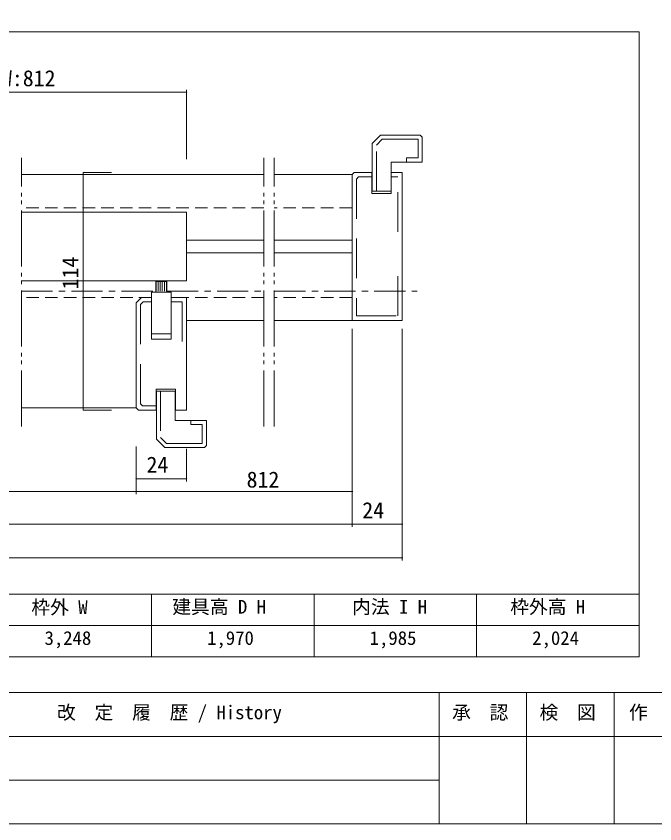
# Model space of a CAD drawing. Units: millimetres on the paper, enlarged 10 times, with parts at other scales. Extents: x -2000 to 2000, y -1385 to 1385.
# Drawn here: x -616 to 405, y -1385 to -92 of the extents above; entities that cross this region are included whole.
import ezdxf
from ezdxf.enums import TextEntityAlignment as Align

# ---------------------------------------------------------------- set-up
doc = ezdxf.new("R2010")
doc.units = ezdxf.units.MM
doc.header["$LTSCALE"] = 10
for name, pattern in [('CHAIN1', [8, 5, -1, 1, -1]), ('DOUBLE_CHAIN2', [12.8, 9, -1, 0.6, -0.6, 0.6, -1]), ('USER2', [9.525, 6.35, -3.175]), ('USER9', [3, 2, -1])]:
    doc.linetypes.add(name, pattern=pattern)
doc.layers.add('1-1_0', color=7, linetype='Continuous', lineweight=20)
doc.layers.add('2-0_18', color=7, linetype='Continuous', lineweight=18)
doc.styles.add('ＭＳ ゴシック', font='')
doc.styles.get('ＭＳ ゴシック').set_extended_font_data('MS Gothic')

msp = doc.modelspace()

# ---------------------------------------------------------------- linework, layer by layer
at = {"layer": '1-1_0'}
for p, q in [((380, -117.5), (-1950, -117.5)), ((380, -117.5), (-1950, -117.5)), ((380, -1017.5), (380, -117.5)), ((380, -1017.5), (-1950, -1017.5)), ((380, -1017.5), (-1950, -1017.5)), ((-400, -1017.5), (-400, -1117.5)), ((-140, -1017.5), (-140, -1117.5)), ((120, -1017.5), (120, -1117.5)), ((380, -1017.5), (380, -1117.5)), ((380, -1067.5), (-1950, -1067.5)), ((380, -1117.5), (-1950, -1117.5)), ((2000, -1175), (-2000, -1175)), ((60, -1175), (60, -1385)), ((200, -1175), (200, -1385)), ((340, -1175), (340, -1385)), ((2000, -1245), (-1190, -1245)), ((60, -1315), (-1190, -1315))]:
    msp.add_line(p, q, dxfattribs=at)
msp.add_lwpolyline([(-2000, -1385), (2000, -1385), (2000, 1385), (-2000, 1385)], close=True, dxfattribs=at)
at = {"layer": '2-0_18', "color": 4, "lineweight": 9}
for p, q in [((-784.44, -214.39), (-344.26, -214.39)), ((-344.26, -321.57), (-344.26, -210.23)), ((-509.2, -342.76), (-509.2, -722.76)), ((-509.2, -342.76), (-463.75, -342.76)), ((-79.13, -592.76), (-79.13, -909.84)), ((-79.13, -592.76), (-79.13, -857.39)), ((-79.13, -592.76), (-79.13, -909.84)), ((0.87, -592.76), (0.87, -909.84)), ((0.87, -592.76), (0.87, -963.73)), ((-509.2, -722.76), (-463.75, -722.76)), ((-424.26, -781.3), (-424.26, -857.39)), ((-424.26, -781.3), (-424.26, -857.39)), ((-344.26, -784.64), (-344.27, -836.95)), ((-344.26, -784.64), (-344.27, -836.95)), ((-424.27, -832.79), (-344.27, -832.79)), ((-344.79, -832.79), (-423.75, -832.79)), ((-344.26, -853.23), (-424.26, -853.23)), ((-344.26, -853.23), (-79.13, -853.23)), ((-79.13, -905.67), (-1489.76, -905.67)), ((0.87, -905.67), (-79.13, -905.67)), ((-847.78, -959.56), (0.87, -959.56))]:
    msp.add_line(p, q, dxfattribs=at)
at = {"layer": '2-0_18', "lineweight": 20}
for p, q in [((-33.63, -282.76), (-46.96, -296.09)), ((-33.63, -282.76), (29.7, -282.76)), ((29.7, -282.76), (33.04, -286.09)), ((-46.96, -296.09), (-46.96, -372.76)), ((-16.96, -326.09), (-16.96, -372.76)), ((-608.11, -346.09), (-220.29, -346.09)), ((-431.35, -346.09), (-473, -346.09)), ((-203.62, -346.09), (-79.13, -346.09)), ((-75.8, -342.76), (-79.13, -346.09)), ((-79.13, -346.09), (-79.13, -579.42)), ((-75.8, -342.76), (-47.46, -342.76)), ((-47.46, -342.76), (-47.46, -376.09)), ((-16.46, -342.76), (0.87, -342.76)), ((0.87, -579.42), (0.87, -342.76)), ((-16.96, -372.76), (-46.96, -372.76)), ((-608.11, -406.09), (-468.32, -406.09)), ((-608.11, -406.09), (-344.26, -406.09)), ((-429.26, -406.09), (-473, -406.09)), ((-431.35, -406.09), (-473, -406.09)), ((-344.26, -516.09), (-344.26, -406.09)), ((-344.26, -451.09), (-220.29, -451.09)), ((-203.62, -451.09), (-79.13, -451.09)), ((-344.26, -471.09), (-220.29, -471.09)), ((-203.62, -471.09), (-79.13, -471.09)), ((-608.11, -516.09), (-344.26, -516.09)), ((-429.26, -516.09), (-473, -516.09)), ((-429.26, -516.09), (-473, -516.09)), ((-392.76, -532.77), (-392.76, -517.19)), ((-389.42, -532.77), (-389.42, -517.19)), ((-386.09, -532.77), (-386.09, -517.19)), ((-382.76, -532.77), (-382.76, -517.19)), ((-379.42, -532.77), (-379.42, -517.19)), ((-376.09, -532.77), (-376.09, -517.19)), ((-424.26, -551.09), (-415.93, -542.76)), ((-400.1, -542.76), (-415.93, -542.76)), ((-400.1, -542.76), (-415.93, -542.76)), ((-400.1, -533.99), (-400.1, -600.66)), ((-400.1, -533.99), (-368.43, -533.99)), ((-400.1, -542.76), (-400.1, -609.42)), ((-368.43, -600.66), (-368.43, -533.99)), ((-368.43, -609.42), (-368.43, -542.76)), ((-344.26, -542.76), (-368.43, -542.76)), ((-344.26, -722.76), (-344.26, -542.76)), ((-424.26, -719.42), (-424.26, -551.09)), ((-344.26, -579.42), (-220.29, -579.42)), ((-203.62, -579.42), (-79.13, -579.42)), ((-79.13, -579.42), (0.87, -579.42)), ((-368.43, -600.66), (-400.1, -600.66)), ((-368.43, -609.42), (-400.1, -609.42)), ((-392.6, -722.76), (-392.6, -689.42)), ((-362.1, -692.76), (-392.1, -692.76)), ((-392.1, -769.42), (-392.1, -692.76)), ((-362.1, -739.42), (-362.1, -692.76)), ((-608.11, -719.42), (-424.26, -719.42)), ((-420.93, -722.76), (-424.26, -719.42)), ((-420.93, -722.76), (-392.6, -722.76)), ((-344.26, -722.76), (-361.6, -722.76)), ((-378.76, -782.76), (-392.1, -769.42)), ((-378.76, -782.76), (-315.43, -782.76)), ((-315.43, -782.76), (-312.1, -779.42))]:
    msp.add_line(p, q, dxfattribs=at)
at = {"layer": '2-0_18', "linetype": 'DOUBLE_CHAIN2', "lineweight": 20}
for p, q in [((-608.11, -749.33), (-608.11, -319.23)), ((-220.29, -749.33), (-220.29, -319.23)), ((-203.62, -749.33), (-203.62, -319.23))]:
    msp.add_line(p, q, dxfattribs=at)
at = {"layer": '2-0_18', "linetype": 'USER2', "lineweight": 20}
for p, q in [((-72.02, -353.2), (-68.69, -349.86)), ((-72.02, -353.2), (-72.02, -572.32)), ((-68.69, -349.86), (-47.46, -349.86)), ((-16.46, -349.42), (-5.8, -349.42)), ((-5.8, -437.42), (-5.8, -349.42)), ((-5.8, -572.32), (-5.8, -484.32)), ((-413.17, -549.42), (-417.6, -553.85)), ((-417.6, -712.76), (-417.6, -553.85)), ((-413.17, -549.42), (-400.1, -549.42)), ((-413.17, -549.42), (-400.1, -549.42)), ((-350.93, -549.42), (-368.43, -549.42)), ((-350.93, -549.42), (-350.93, -638.31)), ((-72.02, -572.32), (-5.8, -572.32)), ((-417.6, -712.76), (-414.26, -716.09)), ((-414.26, -716.09), (-392.6, -716.09))]:
    msp.add_line(p, q, dxfattribs=at)
at = {"layer": '2-0_18', "linetype": 'USER9'}
for p, q in [((-220.29, -399.42), (-608.11, -399.42)), ((-79.13, -399.42), (-203.62, -399.42)), ((-400.1, -542.76), (-608.11, -542.76)), ((-220.29, -542.76), (-368.43, -542.76)), ((-79.13, -542.76), (-203.62, -542.76))]:
    msp.add_line(p, q, dxfattribs=at)
at = {"layer": '2-0_18', "linetype": 'CHAIN1', "lineweight": 20}
for p, q in [((-608.11, -532.77), (-393.32, -532.77)), ((-375.21, -532.77), (-220.29, -532.77)), ((-203.62, -532.77), (24.79, -532.77))]:
    msp.add_line(p, q, dxfattribs=at)
at = {"layer": '2-0_18', "linetype": 'USER2', "lineweight": 20}
for points in [[(-40.3, -372.76), (-40.3, -298.85), (-30.87, -289.42), (26.37, -289.42), (26.37, -319.42), (8.04, -319.42), (8.04, -326.09)], [(-385.43, -692.76), (-385.43, -766.66), (-376, -776.09), (-318.76, -776.09), (-318.76, -746.09), (-337.1, -746.09), (-337.1, -739.42)]]:
    msp.add_lwpolyline(points, dxfattribs=at)
at = {"layer": '2-0_18', "lineweight": 20}
for points in [[(33.04, -286.09), (33.04, -326.09), (-16.96, -326.09)], [(-47.46, -376.09), (-16.46, -376.09), (-16.46, -342.76)], [(-393.32, -533.99), (-393.32, -517.19), (-375.21, -517.19), (-375.21, -533.99)], [(-392.6, -689.42), (-361.6, -689.42), (-361.6, -722.76)], [(-312.1, -779.42), (-312.1, -739.42), (-362.1, -739.42)]]:
    msp.add_lwpolyline(points, dxfattribs=at)
at = {"layer": '2-0_18', "color": 4, "lineweight": 9}
msp.add_lwpolyline([(-1144.62, -853.23), (-424.26, -853.23), (-344.26, -853.23)], dxfattribs=at)
for centre, start, end in [((-344.26, -214.39), 0, 180), ((-344.26, -214.39), 180, 0), ((-424.27, -832.79), 0, 180), ((-424.27, -832.79), 0, 180), ((-424.27, -832.79), 180, 0), ((-424.27, -832.79), 180, 0), ((-344.27, -832.79), 0, 180), ((-344.27, -832.79), 0, 180), ((-344.27, -832.79), 180, 0), ((-344.27, -832.79), 180, 0), ((-424.26, -853.23), 0, 180), ((-424.26, -853.23), 0, 180), ((-79.13, -853.23), 0, 180), ((-424.26, -853.23), 180, 0), ((-424.26, -853.23), 180, 0), ((-79.13, -853.23), 180, 0), ((-79.13, -905.67), 0, 180), ((-79.13, -905.67), 0, 180), ((-79.13, -905.67), 180, 0), ((-79.13, -905.67), 180, 0), ((0.87, -905.67), 0, 180), ((0.87, -905.67), 180, 0), ((0.87, -959.56), 0, 180), ((0.87, -959.56), 180, 0)]:
    msp.add_arc(centre, 0.521, start, end, dxfattribs=at)

# ---------------------------------------------------------------- texts
at = {"layer": '1-1_0', "style": 'ＭＳ ゴシック'}
for s, p in [('枠外 W', (-592.08, -1056.02)), ('建具高 D H', (-366.7, -1055.24)), ('内法 I H', (-79.13, -1055.24)), ('枠外高 H', (173.69, -1055.24)), ('3,248', (-571.08, -1105.25)), ('1,970', (-311.08, -1105.25)), ('1,985', (-51.08, -1105.25)), ('2,024', (208.92, -1105.25)), ('改\u3000定\u3000履\u3000歴 / History', (-551.02, -1224.21)), ('承\u3000認', (80.74, -1224.21)), ('検\u3000図', (220.6, -1224.21)), ('作\u3000成', (363.67, -1224.21))]:
    msp.add_text(s, height=21.99, dxfattribs=at).set_placement(p, align=Align.BOTTOM_LEFT)
at = {"layer": '2-0_18', "style": 'ＭＳ ゴシック'}
for s, p in [('DW:812', (-658.23, -212.31)), ('24', (-407.99, -830.7)), ('812', (-247.91, -854.57)), ('24', (-62.85, -903.59))]:
    msp.add_text(s, height=25.66, dxfattribs=at).set_placement(p, align=Align.BOTTOM_LEFT)
msp.add_text('114', height=25.66, rotation=90, dxfattribs=at).set_placement((-509.2, -529.75), align=Align.BOTTOM_LEFT)

doc.saveas('drawing.dxf')
